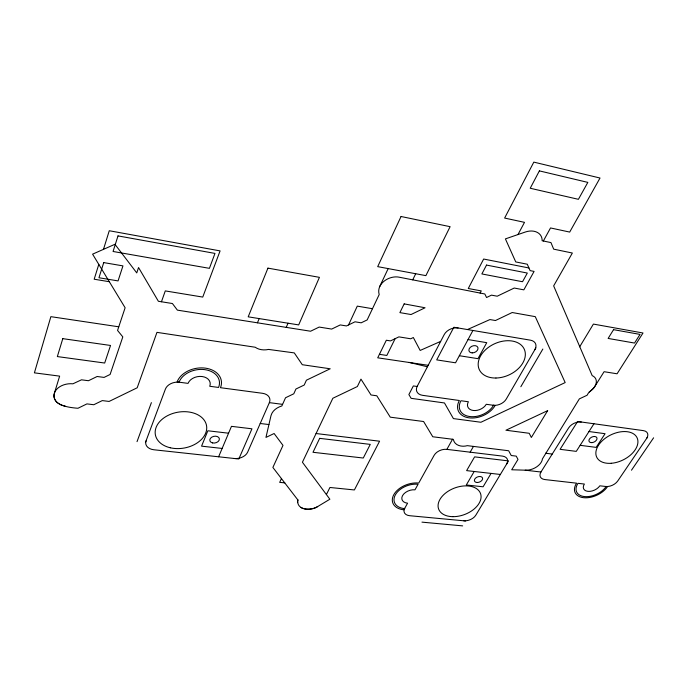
<?xml version="1.0" encoding="UTF-8"?>
<svg xmlns="http://www.w3.org/2000/svg" width="688" height="688" viewBox="0 0 688 688"><rect width="100%" height="100%" fill="white"/><g stroke="black" fill="none" stroke-linecap="round" stroke-linejoin="round"><path stroke-width="1.03" d="M54.017 395.17L53.991 395.729M54.068 394.611L54.171 394.052M297.594 501.328L297.569 501.776M297.663 500.881L297.758 500.425M54.3 393.493L59.641 376.13L34.4 372.853L50.869 316.661L118.775 326.809M297.878 499.97L272.878 467.444L282.992 445.385L274.108 433.517L265.955 437.413L270.995 415.629C272.31 410.598 277.118 407.339 281.874 405.946L285.537 397.75L293.776 393.794L295.943 389.004L304.216 385.031L306.418 380.197L330.188 368.785L302.299 364.717L294.283 352.901L268.569 349.427A15.308 11.429 -13.8 0 1 255.205 347.234L156.967 332.364L137.196 387.783L109.091 401.439L102.288 400.597L93.783 404.733L86.929 403.899L77.968 408.259C70.081 407.666 50.491 405.679 54.584 392.616A15.944 11.361 -4.7 0 1 72.911 383.809L81.485 379.819L88.477 380.722L97.128 376.499L104.069 377.411L110.106 374.47L122.808 336.879L117.553 330.455L125.121 307.76L92.588 254.164L114.93 244.292L136.757 272.912L138.546 267.529L158.378 301.275L172.413 303.528L177.384 310.133L310.58 331.229L319.18 327.067L331.685 329.079L340.259 324.934L346.46 325.94L355.025 321.803L361.174 322.818L367.16 319.929L379.191 294.541C375.958 283.568 389.528 275.062 399.298 277.221L484.834 293.991L486.554 297.517L491.481 295.143L497.218 296.201L514.237 288.04L523.852 289.854L534.086 271.407L530.104 270.625L527.283 264.218L515.751 261.93L505.405 238.891L525.331 232.019A15.308 11.352 -28.6 0 1 542.118 239.656L542.127 240.74L550.95 242.589L553.677 249.159L572.356 253.029L553.651 285.881L592.179 375.605A13.588 8.978 -26.4 0 1 595.094 386.011C593.297 389.907 588.636 391.214 587.096 395.239L579.348 398.877L542.454 458.844A12.934 8.256 -23.3 0 1 525.787 470.196L511.7 469.766L517.995 459.421L516.241 456.127L511.218 455.516L508.664 450.752L467.315 445.652C462.018 447.234 454.441 445.695 453.332 439.348L432.769 436.768L423.602 421.52L390.268 417.169L376.8 395.781L371.021 394.981L360.959 379.131L357.356 386.536L332.846 398.257L302.419 462.233L329.87 499.23L317.933 506.402C311.733 511.167 295.797 510.479 297.938 499.806M98.797 264.39L94.179 279.225L109.306 281.71M103.475 249.357L109.263 230.738L220.091 250.896L202.754 297.078L165.283 290.912L161.456 301.765M137.024 441.653L151.394 402.635M145.417 442.582L165.404 389.107A11.464 8.265 -9.5 0 1 179.542 382.244M257.432 322.81L259.17 318.587M218.621 456.789L231.469 426.345L251.954 428.805L238.813 458.982L153.854 449.763A11.163 7.74 -9.1 0 1 146.062 440.853M458.113 327.978A10.896 7.826 -23 0 0 444.181 334.652L417.134 386.475L413.35 385.934L408.87 394.559L411.132 398.326L444.465 402.962L453.409 418.596L480.912 422.26L565.175 382.571L535.281 316.652L512.19 312.524L495.463 320.522L489.942 319.567L467.436 329.552M286.234 327.368L288.023 323.205M179.061 382.184A20.786 15.05 -10.5 0 1 204.775 369.628A20.786 15.05 -10.5 0 1 218.569 387.447L209.754 386.269A11.404 8.256 -10.5 0 0 202.169 376.525A11.404 8.256 -10.5 0 0 188.065 383.379L177.1 381.926A22.816 16.521 -10.5 0 1 205.334 368.132A22.816 16.521 -10.5 0 1 220.47 387.697L262.541 393.304A11.025 7.869 -13.4 0 1 269.369 402.635L247.637 452.162A10.733 7.379 -12.6 0 1 234.35 458.5M348.549 324.934L357.287 306.126L372.475 308.714M281.469 478.547L279.689 482.365L284.832 482.881M379.673 286.621L388.178 268.595M412.723 279.853L415.707 273.738M395.136 338.677L386.828 355.455L379.432 354.32M326.396 494.552L329.939 487.474L354.389 489.951L379.57 441.206L316.067 433.526M480.095 293.062L481.239 290.904L468.27 288.504L483.655 259.032L528.934 267.976M517.987 234.556L524.505 222.344L504.622 218.062L533.819 162.119L600.022 178.029L569.69 232.08L550.529 227.952L543.357 240.998M472.923 330.472L455.542 362.808L436.708 359.884L453.856 327.256L530.465 340.182A10.621 7.37 -25.4 0 1 534.886 349.642M404.553 508.63A17.785 11.464 -19 0 1 395.376 494.827A17.785 11.464 -19 0 1 418.072 484.257L414.984 489.822A9.761 6.295 -19 0 0 402.549 495.627A9.761 6.295 -19 0 0 407.571 503.195L403.908 509.799A19.522 12.582 -19 0 1 393.82 494.646A19.522 12.582 -19 0 1 418.743 483.053L434.102 455.37A9.976 6.579 -20.5 0 1 446.865 449.367L452.541 439.245M470.145 452.188L473.473 446.409M535.9 347.879L506.248 399.074A10.286 6.975 -23.4 0 1 493.15 405.249M520.833 386.742L542.849 349.04M474.195 471.486L466.301 484.98L483.096 486.794L491.077 473.404M579.666 346.829L593.4 324.082L643.005 333.001L617.076 373.79L604.09 371.701L594.613 386.794M606.137 486.528A17.045 10.423 -24.5 0 1 584.318 496.564A17.045 10.423 -24.5 0 1 577.963 483.329L584.379 484.051A9.357 5.719 -24.5 0 0 587.853 491.344A9.357 5.719 -24.5 0 0 599.841 485.814L607.495 486.683A18.705 11.438 -24.5 0 1 583.553 497.691A18.705 11.438 -24.5 0 1 576.578 483.165L544.853 479.562A9.555 6.003 -23.6 0 1 540.957 472.02L568.615 427.919A9.838 6.321 -25.2 0 1 581.274 422.002M593.968 423.765L576.269 451.371L560.084 449.324L577.628 421.495L643.435 430.636A9.632 5.977 -26.6 0 1 646.582 438.505M647.606 437L617.755 480.964A9.348 5.693 -25.1 0 1 605.801 486.485M631.489 470.196L653.6 437.817M594.286 387.267L593.933 387.74M593.555 388.204L593.159 388.668M592.729 389.116L592.291 389.554M591.818 389.976L591.336 390.388M590.829 390.793L590.313 391.18M589.771 391.549L589.22 391.902M317.667 506.557L317.116 506.858M316.549 507.151L315.964 507.426M440.664 341.386L420.17 350.441L413.333 337.524L410.719 338.78L398.902 336.871L390.492 340.904L386.338 340.242L377.712 357.82L428.177 365.285M315.371 507.684L314.769 507.916M314.149 508.14L313.53 508.337M312.902 508.518L312.266 508.673M311.63 508.81L310.993 508.931M310.348 509.025L309.712 509.103M309.067 509.154L308.439 509.18M307.811 509.189L307.183 509.18M306.573 509.146L305.971 509.086M421.968 522.14L462.654 525.881M465.595 520.962L409.678 515.708A9.658 6.158 -19 0 1 404.716 508.337M222.138 448.447L201.567 446.151L207.853 430.774L228.571 433.208M500.357 474.462L466.627 470.626L474.617 456.866L508.527 460.908L475.804 515.2A9.451 5.908 -20.6 0 1 463.772 520.79M525.202 470.179L540.957 472.02M446.865 449.367L502.421 456.092A9.77 6.304 -22.3 0 1 506.703 463.944M260.219 423.49L268.931 424.556M545.498 453.229L552.223 454.063M580.147 445.317L596.152 447.381L605.07 433.707L588.988 431.531M269.369 402.635L282.579 404.355M305.377 509.008L304.793 508.914M459.352 355.722L477.962 358.663L486.751 342.667L468.029 339.58M65.222 406.161L64.483 406.015M409.033 362.37L427.403 366.781M304.225 508.793L303.675 508.647M63.76 405.843L63.055 405.645M303.141 508.484L302.625 508.303M62.359 405.421L61.688 405.172M302.127 508.097L301.654 507.882M61.026 404.905L60.398 404.604M59.779 404.295L59.194 403.951M301.198 507.641L300.768 507.374M58.626 403.589L58.093 403.202M57.586 402.807L57.113 402.385M56.657 401.947L56.244 401.491M55.857 401.027L55.513 400.536M55.195 400.046L54.92 399.53M54.67 399.014L54.464 398.481M54.292 397.939L54.163 397.397M54.06 396.847L54.008 396.288M297.603 502.653L297.569 502.214M417.22 386.269A10.561 7.379 -20.9 0 0 422.544 395.325L459.343 400.502A20.597 14.001 -22.6 0 0 468.881 417.822A20.597 14.001 -22.6 0 0 495.111 405.524L486.261 404.286A10.303 7 -22.6 0 1 473.129 410.461A10.303 7 -22.6 0 1 468.382 401.766L460.951 400.726A18.765 12.762 -22.6 0 0 469.637 416.524A18.765 12.762 -22.6 0 0 493.545 405.309M62.789 338.651L57.345 356.573L104.688 363.032L110.536 345.462L62.789 338.651M103.725 262.601L98.969 277.754L118.061 280.91L122.946 265.878L103.725 262.601M118.001 235.898L113.064 251.481L209.41 268.337L214.974 253.416L118.001 235.898M267.942 268.131L248.196 316.833L298.687 324.908L319.43 277.341L267.942 268.131M401.052 216.505L377.703 266.643L425.889 275.639L450.115 226.679L401.052 216.505M319.671 438.351L312.988 452.291L363.281 458.027L370.264 444.388L319.671 438.351M404.174 303.881L399.883 312.619L411.037 314.528L425.081 307.768L404.174 303.881M486.528 265.078L481.867 273.944L522.536 281.736L527.318 273.05L486.528 265.078M539.375 170.882L530.224 188.254L578.41 199.314L587.827 182.389L539.375 170.882M547.648 410.65L531.342 437.473L529.21 433.285L505.955 430.232L547.648 410.65M613.55 329.664L608.132 338.436L634.542 343.054L640.038 334.402L613.55 329.664M472.2 352.892A4.773 3.38 -23.5 0 0 477.893 347.517A4.773 3.38 -23.5 0 0 470.257 347.363A4.773 3.38 -23.5 0 0 472.2 352.892M495.945 378.022A24.699 17.174 -24.3 0 0 524.462 349.667A24.699 17.174 -24.3 0 0 484.868 350.398A24.699 17.174 -24.3 0 0 495.945 378.022M212.583 442.926A4.85 3.371 -11.6 0 0 219.369 438.815A4.85 3.371 -11.6 0 0 211.818 437.129A4.85 3.371 -11.6 0 0 212.583 442.926M170.289 447.776A25.989 18.189 -10 0 0 206.606 426.061A25.989 18.189 -10 0 0 165.928 416.567A25.989 18.189 -10 0 0 170.289 447.776M591.964 442.625A4.317 2.735 -25.4 0 0 596.874 437.74A4.317 2.735 -25.4 0 0 590.029 438.308A4.317 2.735 -25.4 0 0 591.964 442.625M611.279 463.282A22.394 13.941 -25.9 0 0 637.26 438.187A22.394 13.941 -25.9 0 0 602.12 440.913A22.394 13.941 -25.9 0 0 611.279 463.282M477.36 482.503A4.309 2.761 -21.4 0 0 482.512 477.919A4.309 2.761 -21.4 0 0 475.632 478.048A4.309 2.761 -21.4 0 0 477.36 482.503M452.971 516.671A22.343 14.156 -20.5 0 0 480.594 493.717A22.343 14.156 -20.5 0 0 445.127 493.442A22.343 14.156 -20.5 0 0 452.971 516.671"/></g></svg>
